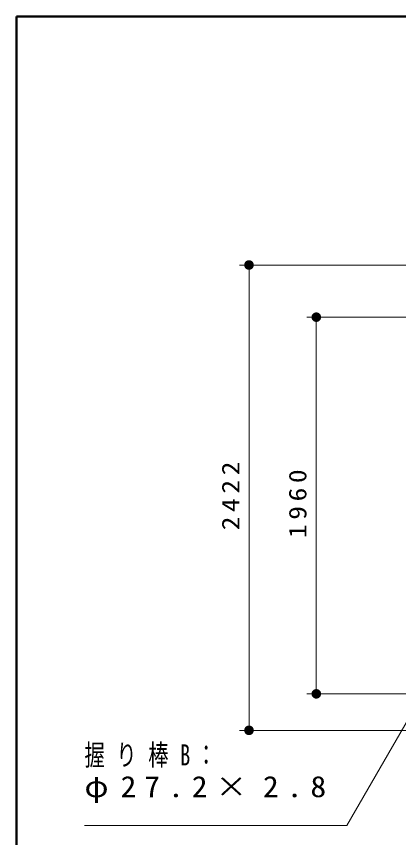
# Model space of a CAD drawing. Units: millimetres on the paper, scale 1:50. Extents: x -385 to 0, y -33 to 267.
# Drawn here: x -385 to -345.3, y 181.5 to 267 of the extents above; entities that cross this region are included whole.
import ezdxf

# ---------------------------------------------------------------- set-up
doc = ezdxf.new("R2010")
doc.units = ezdxf.units.MM
doc.layers.add('LY_1', color=7, linetype='Continuous', lineweight=25)
doc.layers.add('LY_13', color=7, linetype='Continuous', lineweight=13)
doc.styles.add('ＭＳ ゴシック', font='')
doc.styles.get('ＭＳ ゴシック').set_extended_font_data('MS Gothic')

# ---------------------------------------------------------------- blocks, each defined once
blk = doc.blocks.new('filled_dot')
at = {"color": 0, "linetype": 'Continuous', "lineweight": -2, "const_width": 1.25}
blk.add_lwpolyline([(-0.625, 0, 1), (0.625, 0, 1)], format="xyb", close=True, dxfattribs=at)

msp = doc.modelspace()

# ---------------------------------------------------------------- linework, layer by layer
at = {"layer": 'LY_1', "lineweight": 13}
for p, q in [((-314.272, 241.127), (-361.808, 241.127)), ((-360.808, 192.695), (-360.808, 241.127)), ((-314.272, 235.7), (-354.808, 235.7)), ((-353.808, 196.496), (-353.808, 235.7)), ((-350.65, 182.791), (-334.124, 211.415)), ((-325.913, 196.496), (-354.808, 196.496)), ((-332.196, 192.695), (-361.808, 192.695)), ((-377.921, 182.791), (-350.65, 182.791))]:
    msp.add_line(p, q, dxfattribs=at)
at = {"layer": 'LY_13', "lineweight": 50}
for p, q in [((0, 267), (-385, 267)), ((-385, 267), (-385, 0))]:
    msp.add_line(p, q, dxfattribs=at)

# ---------------------------------------------------------------- block references
at = {"layer": 'LY_1', "lineweight": 13, "xscale": 0.4, "yscale": 0.4}
for p, rotation in [((-360.808, 241.127), 270), ((-353.808, 235.7), 270), ((-353.808, 196.496), 90), ((-360.808, 192.695), 90)]:
    msp.add_blockref('filled_dot', p, dxfattribs=dict(at, rotation=rotation))

# ---------------------------------------------------------------- texts
at = {"layer": 'LY_1', "char_height": 1.833, "attachment_point": 8, "rotation": 90, "style": 'ＭＳ ゴシック'}
for s, insert in [('\\T1.33;\\W1.15;2422', (-361.808, 217.327)), ('\\T1.33;\\W1.15;1960', (-354.808, 216.521))]:
    msp.add_mtext(s, dxfattribs=dict(at, insert=insert))
at = {"layer": 'LY_1', "char_height": 2.199, "attachment_point": 1, "style": 'ＭＳ ゴシック'}
for s, insert in [('\\T1.58;\\W0.7;握り棒B：', (-377.921, 191.241)), ('\\T1.5;\\W1.1;φ27.2×2.8', (-377.921, 187.941))]:
    msp.add_mtext(s, dxfattribs=dict(at, insert=insert))

doc.saveas('drawing.dxf')
